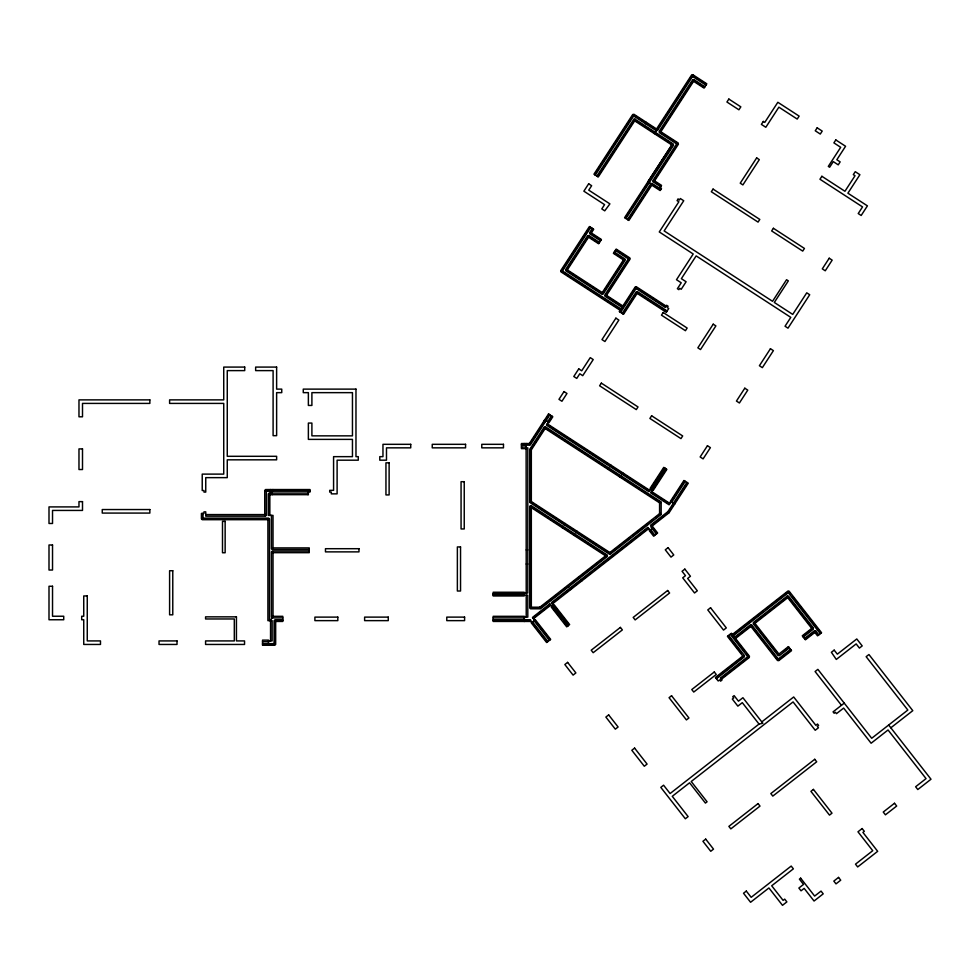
<?xml version="1.0" encoding="UTF-8"?>
<svg xmlns="http://www.w3.org/2000/svg" width="980" height="980" viewBox="0 0 980 980"><rect width="100%" height="100%" fill="white"/><g stroke="black" fill="none" stroke-linecap="round" stroke-linejoin="round"><path stroke-width="1.47" d="M270.468 620.634L272.22 617.118M634.085 115.309L595.301 175.053L593.966 174.183L632.761 114.452L645.992 123.039M633.644 121.018L597.592 176.547L594.627 174.624L633.852 114.219L657.225 129.397L656.355 130.72L632.994 115.542M590.07 226.956L560.928 271.84L620.757 310.685M562.03 271.607L590.744 227.397M654.432 133.672L692.321 75.338M590.94 232.101L593.035 228.879L589.421 226.539L560.695 270.737L621.173 310.023M692.983 75.779L657.458 130.487L656.122 129.63L691.647 74.921L706.372 84.464L704.448 87.416L692.689 79.784L659.087 131.553L678.454 144.121L654.15 181.533L652.827 180.675L677.119 143.264M566.905 270.566L588.98 236.548M659.748 131.969L693.362 80.213M660.41 132.41L694.024 80.642M625.277 218.075L672.096 145.971M625.938 218.516L673.591 145.163L635.751 120.589M627.58 219.569L650.904 183.64M628.241 219.998L651.577 184.056M653.489 181.104L676.176 146.179M652.227 184.497L628.903 220.439L624.615 217.646L672.255 144.293L647.952 181.717L659.246 189.042M660.52 189.875L661.476 188.393L660.153 187.523L661.108 186.053L654.763 181.925M601.818 293.24L623.893 259.222L625.216 260.092L603.141 294.098L565.582 269.696L587.657 235.69L599.049 243.089L601.389 239.475L590.671 232.505L589.813 233.84L600.532 240.811M628.768 258.181L604.758 295.164L623.096 307.059M605.432 295.593L629.87 257.948L616.187 249.067L613.407 253.355L624.125 260.325M606.093 296.021L630.103 259.051L615.759 249.729M543.557 423.066L529.764 444.32L521.458 444.32M544.378 421.817L549.18 414.418L552.132 416.341L549.057 421.082M531.344 448.362L545.358 426.766L660.802 501.736L659.932 503.071L544.5 428.101M619.936 311.946L621.614 309.349L561.797 270.505M621.822 309.031L623.525 306.409L605.861 294.931L604.991 296.254L622.655 307.732M623.893 305.834L636.302 286.724L666.106 306.091M545.591 427.856L531.209 450.028L529.874 449.159L544.255 426.998L608.556 468.759M620.597 312.375L636.535 287.826L635.212 286.956L619.274 311.505L623.549 314.298L637.576 292.714L636.253 291.844L622.214 313.429M622.888 313.857L637.343 291.611L667.147 310.954M562.373 527.804L563.243 526.481L607.367 555.133L606.51 556.456L530.107 506.844L530.976 505.509L563.243 526.481M564.296 524.839L565.166 523.516M608.127 469.42L608.997 468.097M610.05 466.468L610.92 465.132M574.207 535.472L575.064 534.149M576.13 532.532L576.987 531.197M619.96 477.113L620.83 475.778M621.884 474.149L622.753 472.826M664.403 467.815L648.895 491.691L546.411 425.149L548.384 422.111L545.431 420.187M665.065 468.244L651.443 489.241L650.108 488.371L663.742 467.374L666.18 468.967L650.671 492.842L669.083 504.798L684.591 480.923M685.253 481.364L671.631 502.36L670.295 501.491L683.93 480.494L687.543 482.834L673.909 503.843M673.138 505.031L668.483 512.185L666.155 514.01M674.681 504.124L669.156 512.626L667.833 511.756L686.894 482.417L688.217 483.275L674.571 504.259L671.055 501.772M645.563 123.713L646.433 122.378M651.872 489.522L665.518 468.538L666.853 469.408L653.207 490.392L650.867 488.665M567.567 585.55L539.637 607.38L540.617 608.629L607.429 556.42L606.449 555.17L567.567 585.55L568.547 586.799M558.747 593.451L540.139 607.992L529.751 608.004L529.751 506.17L531.332 506.17L531.332 608.004M561.075 591.638L568.057 586.175M570.274 584.448L578.065 578.359M579.168 577.502L606.938 555.795M621.896 544.108L609.879 553.504L530.535 501.981L530.535 449.6M624.309 542.234L630.312 537.542M632.725 535.656L653.145 519.694M655.559 517.82L660.361 514.059M653.354 534.529L647.768 527.375L551.471 602.614L552.451 603.864L648.736 528.624M553.1 602.345L561.087 596.097M563.378 594.309L570.225 588.956M571.34 588.086L592.091 571.879M594.48 570.005L632.713 540.139M635.101 538.277L648.245 528M652.19 524.925L663.827 515.823M531.944 622.447L534.725 620.279M553.7 605.456L552.022 606.755L550.295 604.538L532.998 618.049L550.037 639.867M649.985 530.229L652.766 528.061M654.211 535.644L657.617 532.985L652.19 526.04M734.657 633.68L763.359 611.251M765.748 609.389L788.471 591.638M788.949 592.263L732.758 636.167L731.778 634.918L787.981 591.014L790.321 594.015M733.947 637.698L750.558 624.726L751.538 625.975L734.927 638.96L732.991 636.473M736.813 636.473L742.742 631.843M745.119 629.993L749.859 626.281M765.564 614.007L753.191 623.672L778.157 655.62L779.406 654.64L754.441 622.692M767.904 612.182L788.496 596.11L813.461 628.058L802.755 636.412L804.923 639.193L815.005 631.328M715.927 678.074L744.555 655.706L728.704 635.42M716.417 678.699L744.408 656.821L743.44 655.571L715.437 677.45L718.205 680.99L719.602 679.899L720.582 681.149L721.966 680.071L720.386 678.05L748.389 656.183M720.876 678.675L749.504 656.318L731.484 633.252L727.454 636.4L743.306 656.686M721.366 679.299L749.369 657.433L746.172 653.342M783.265 651.639L788.863 647.266L791.032 650.046L777.557 660.581L750.423 625.84L751.672 624.86L778.806 659.601M815.495 631.953L805.425 639.817L804.445 638.568L814.515 630.704L818.153 635.346L821.546 632.688L789.084 591.148L787.834 592.128L820.297 633.668M759.022 724.061L742.301 702.66L737.854 706.139L732.317 699.058L733.714 697.968L732.734 696.719L734.118 695.629L738.467 701.19L742.914 697.711L762.881 723.277L759.022 724.061L670.1 793.543L663.583 785.201L660.802 787.369L685.339 818.778L688.119 816.597L672.268 796.311L689.565 782.8L705.416 803.086L707.082 801.787L691.231 781.501L793.077 701.925L815.225 730.272L818.423 727.773L817.332 726.388L818.582 725.408L817.504 724.024L815.838 725.323L793.69 696.976L761.803 721.893M844.245 703.126L833.061 711.86L834.152 713.256L835.401 712.276L836.479 713.661L843.645 708.075L871.11 743.232L888.052 729.978L926.051 778.61L915.626 786.756L917.795 789.537L931 779.223L888.664 725.029M890.832 727.809L912.784 710.659L868.929 654.53L866.149 656.698L907.835 710.047L871.71 738.271L817.871 669.365L815.091 671.533L841.465 705.294M521.458 445.116L529.764 445.116L529.764 443.524L521.458 443.524L521.458 448.644L526.125 448.644M521.458 447.052L526.125 447.052M526.223 447.848L527.804 447.848L527.804 593.047L524.19 593.047M309.962 490.331L264.735 490.343L264.735 515.382L266.315 515.382L266.315 490.343M309.962 491.139L265.531 491.139L265.531 489.547L309.962 489.547L309.962 492.095L308.369 492.095L308.369 494.667L269.047 494.667M308.369 493.075L269.047 493.075L269.047 515.37M205.751 514.586L265.531 514.586L265.531 516.178L205.751 516.178L205.751 511.842L203.987 511.842L203.987 513.434L201.427 513.434L201.427 518.91L269.488 518.91L269.488 620.646M202.223 518.114L268.704 518.114L268.704 519.694L202.223 519.694L202.223 513.434M309.251 549.498L272.22 549.498L272.22 547.906L309.251 547.906L309.251 552.671L272.22 552.671L272.22 551.091L309.251 551.091M526.223 549.927L527.804 549.927M529.751 549.927L531.332 549.927M526.223 564.027L527.804 564.027M529.751 564.027L531.332 564.027M493.161 593.843L524.19 593.843L524.19 592.251L493.161 592.251L493.161 595.963L524.19 595.963L524.19 594.37L493.161 594.37M493.161 595.166L527.804 595.166L527.804 617.118L524.19 617.118M530.535 607.208L540.127 607.208L540.127 608.801L530.535 608.801L530.535 506.182M282.804 617.915L272.22 617.915L272.22 616.322L282.804 616.322L282.804 621.443L274.865 621.443M493.161 617.915L524.374 617.915M282.804 619.85L274.865 619.85L274.865 645.244L262.53 645.244L262.53 640.124L268.52 640.124L268.52 645.244M493.161 619.85L530.535 619.85L530.535 621.443L493.161 621.443L493.161 616.322L524.374 616.322L524.374 621.443M282.804 620.634L274.082 620.646L274.082 644.448M493.161 620.634L530.535 620.634L547.257 642.035M268.52 640.92L272.134 640.92L272.134 620.646L267.908 620.646L267.908 518.91M262.53 641.716L268.52 641.716M262.53 643.652L274.865 643.652M262.53 644.448L275.662 644.448L275.662 620.646M587.89 236.78L598.621 243.751L599.49 242.415L588.747 235.457L565.815 270.799L602.051 294.331L624.983 258.99L614.264 252.032M647.192 123.823L655.596 129.274M592.63 234.71L600.973 240.137M615.318 250.402L629.001 259.284M613.835 252.693L623.366 258.879M637.11 288.206L665.665 306.74M635.444 288.059L665.236 307.414L666.633 305.27L668.103 306.226L667.245 307.561L668.728 308.516L666.278 312.289L636.486 292.947M638.152 293.081L666.706 311.628M566.673 269.463L602.908 293.008M547.281 423.813L649.764 490.368M651.541 491.507L669.952 503.463M546.852 424.475L610.479 465.794M611.667 466.566L649.323 491.029M651.1 492.18L669.511 504.137M609.744 469.53L659.111 501.589M531.785 506.991L574.635 534.811M575.873 535.619L605.701 554.986M569.735 588.331L570.715 589.58M549.413 640.357L533.99 620.622L535.239 619.642L550.662 639.377L546.632 642.525L531.221 622.79L532.471 621.81L547.881 641.545M792.183 596.379L807.949 616.567M809.798 618.931L820.934 633.178M788.79 597.776L811.906 627.359M787.234 597.077L812.212 629.038M754.747 624.37L761.215 632.651M763.065 635.016L767.695 640.932M769.545 643.309L778.794 655.142M751.979 626.551L765.086 643.321M766.948 645.722L777.25 658.891M656.992 533.475L650.536 525.207L668.005 511.56L668.985 512.81L650.941 527.007L656.367 533.953M735.343 639.487L744.371 651.026M730.235 634.232L748.255 657.298M728.079 635.91L741.125 652.619M578.678 576.877L579.658 578.127M580.846 579.658L581.826 580.907M551.961 603.239L568.094 623.893M568.376 625.546L552.965 605.812L554.215 604.832L569.625 624.566L566.71 626.845L551.299 607.11L552.548 606.142L567.959 625.865M552.83 607.784L561.895 619.385M563.708 621.712L567.334 626.355M526.125 443.524L526.223 593.047M526.223 595.166L526.223 617.118M524.19 443.524L524.19 445.116M524.19 619.85L524.19 621.443M308.014 493.075L308.014 494.667M272.93 489.547L272.93 491.139M272.22 490.331L272.22 494.667M271.436 515.382L271.436 548.702L273.016 548.702L273.016 515.382L268.263 515.382L268.263 493.871L270.468 493.859L270.468 489.547M270.554 620.646L270.554 640.92M270.468 643.652L270.468 645.244M269.843 493.871L269.843 515.382M203.019 513.434L203.019 518.91M592.361 228.438L589.58 232.738L590.903 233.608L593.696 229.308L592.361 228.438M651.994 183.407L651.136 184.73L660.091 190.537L660.961 189.201L651.994 183.407M548.506 413.989L543.716 421.388L545.052 422.257L549.841 414.846L548.506 413.989M588.674 183.787L583.872 191.186L604.574 204.636L601.793 208.924L604.746 210.835L609.903 203.877L588.747 190.145L591.638 185.71L588.674 183.787M633.803 119.327L596.93 176.106L598.266 176.976L635.126 120.197L633.803 119.327M634.893 119.095L634.036 120.43L672.488 145.395L673.346 144.06L634.893 119.095M692.75 74.676L691.88 76.011L705.931 85.125L706.801 83.802L692.75 74.676M660.177 131.32L659.32 132.643L677.352 144.354L678.221 143.019L660.177 131.32M653.917 180.443L653.06 181.778L660.679 186.714L661.537 185.379L653.917 180.443M728.851 99.066L726.927 102.018L738.908 109.797L740.831 106.845L728.851 99.066M678.038 199.148L677.082 200.631L678.858 201.782L659.27 231.942L693.203 253.992L676.494 279.716L681.223 282.791L677.388 288.708L678.858 289.664L679.728 288.328L681.21 289.296L686.11 281.75L681.37 278.675L696.155 255.903L790.799 317.373L785.041 326.242L787.994 328.165L809.701 294.735L806.748 292.824L792.722 314.409L774.31 302.453L788.337 280.868L786.56 279.716L772.534 301.301L664.146 230.913L683.734 200.741L680.328 198.536L679.373 200.018L678.038 199.148M544.758 419.746L529.102 443.891L530.425 444.749L546.081 420.616L544.758 419.746M564.015 391.571L558.968 399.338L561.932 401.261L566.967 393.495L564.015 391.571M578.751 368.872L573.802 376.491L576.767 378.415L579.793 373.76L582.745 375.671L593.219 359.562L590.254 357.639L581.704 370.795L578.751 368.872M551.471 415.912L547.624 421.829L548.959 422.699L552.806 416.77L551.471 415.912M615.893 318.157L601.977 339.595L604.93 341.518L618.858 320.068L615.893 318.157M713.06 189.091L711.333 191.749L758.067 222.105L759.794 219.434L713.06 189.091M763.31 121.434L761.386 124.399L765.821 127.278L778.88 107.163L797.218 119.07L799.141 116.118L777.838 102.288L764.78 122.39L763.31 121.434M601.352 383.131L599.613 385.789L636.289 409.603L638.017 406.945L601.352 383.131M530.976 501.319L530.107 502.642L609.45 554.166L610.32 552.83L530.976 501.319M756.658 157.903L740.231 183.186L742.889 184.914L759.316 159.63L756.658 157.903M663.191 312.498L661.463 315.156L685.424 330.713L687.152 328.055L663.191 312.498M817.173 127.829L815.262 130.781L820.285 134.052L822.208 131.1L817.173 127.829M651.627 415.777L649.899 418.448L680.953 438.611L682.68 435.953L651.627 415.777M773.392 228.279L771.664 230.937L802.718 251.101L804.445 248.442L773.392 228.279M713.22 324.172L697.858 347.827L700.516 349.554L715.878 325.899L713.22 324.172M835.817 139.932L833.894 142.884L840.693 147.306L828.308 166.38L829.631 167.249L833.282 161.627L838.243 164.848L840.154 161.884L836.834 159.728L845.569 146.265L835.817 139.932M821.877 176.29L819.954 179.242L862.535 206.903L858.223 213.554L861.175 215.478L867.423 205.861L847.896 193.195L859.901 174.71L855.246 171.684L853.323 174.636L855.026 175.739L844.944 191.272L821.877 176.29M707.45 445.729L700.149 456.962L703.101 458.885L710.402 447.64L707.45 445.729M744.8 388.202L736.446 401.065L739.41 402.988L747.764 390.126L744.8 388.202M770.439 348.721L759.402 365.724L762.354 367.647L773.404 350.632L770.439 348.721M829.215 258.218L822.306 268.863L825.258 270.786L832.167 260.141L829.215 258.218M693.791 79.552L692.921 80.874L704.02 88.09L704.877 86.754L693.791 79.552M815.63 630.838L814.38 631.818L817.528 635.836L818.778 634.856L815.63 630.838M659.883 513.434L609.401 552.879L610.369 554.129L660.851 514.684L659.883 513.434M549.792 603.901L532.495 617.424L533.475 618.674L550.772 605.15L549.792 603.901M650.5 529.592L649.25 530.572L653.587 536.121L654.836 535.154L650.5 529.592M668.066 547.649L665.285 549.817L670.994 557.118L673.762 554.937L668.066 547.649M684.836 569.111L682.056 571.291L685.486 575.664L682.705 577.832L694.538 592.974L697.319 590.805L687.654 578.445L690.435 576.265L684.836 569.111M567.616 662.37L564.848 664.55L573.092 675.11L575.873 672.929L567.616 662.37M620.401 627.396L591.222 650.193L593.182 652.705L622.361 629.907L620.401 627.396M667.649 590.499L633.19 617.412L635.138 619.911L669.597 592.998L667.649 590.499M710.561 607.759L707.781 609.928L723.522 630.079L726.303 627.911L710.561 607.759M608.654 714.898L605.873 717.066L615.318 729.157L618.098 726.989L608.654 714.898M787.381 595.963L753.326 622.557L754.306 623.807L788.349 597.224L787.381 595.963M671.557 695.739L669.058 697.687L686.417 719.92L688.928 717.973L671.557 695.739M714.298 671.962L691.782 689.553L693.742 692.052L716.245 674.473L714.298 671.962M634.599 748.108L631.818 750.276L644.301 766.25L647.082 764.082L634.599 748.108M812.346 627.923L802.277 635.787L803.257 637.037L813.327 629.172L812.346 627.923M790.554 649.434L777.691 659.467L778.671 660.716L791.522 650.683L790.554 649.434M834.176 650.132L831.395 652.3L836.295 659.442L856.165 643.909L859.423 648.086L862.204 645.906L856.777 638.96L837.324 654.162L834.176 650.132M705.698 839.113L702.93 841.281L710.745 851.289L713.514 849.121L705.698 839.113M758.055 803.588L728.875 826.385L730.823 828.884L760.002 806.087L758.055 803.588M814.735 759.292L770.831 793.592L772.791 796.103L816.695 761.791L814.735 759.292M813.425 789.402L810.926 791.362L829.497 815.115L831.995 813.167L813.425 789.402M746.307 891.077L743.526 893.245L750.582 902.274L768.92 887.954L782.493 905.324L786.867 901.894L784.698 899.126L783.094 900.363L771.701 885.773L793.371 868.844L791.203 866.063L751.182 897.325L746.307 891.077M862.13 828.553L857.966 831.8L872.727 850.701L855.503 864.164L857.672 866.945L877.676 851.314L862.914 832.412L864.311 831.322L862.13 828.553M894.507 803.257L883.25 812.053L885.43 814.821L896.676 806.038L894.507 803.257M800.648 878.154L799.398 879.134L803.527 884.413L798.872 888.052L801.04 890.82L804.164 888.382L814.049 901.024L823.212 893.858L821.044 891.09L814.649 896.075L800.648 878.154M838.549 877.406L833.821 881.094L836.001 883.874L840.717 880.187L838.549 877.406M788.386 646.641L778.292 654.505L779.272 655.755L789.353 647.89L788.386 646.641M244.718 367.084L223.734 367.084L223.734 399.877L169.601 399.877L169.601 403.405L223.734 403.405L223.734 474.112L202.223 474.112L202.223 490.515L203.987 490.515L203.987 492.095L205.751 492.095L205.751 477.64L227.262 477.64L227.262 459.828L276.63 459.828L276.63 456.3L227.262 456.3L227.262 370.612L244.718 370.612L244.718 367.084M276.63 367.084L255.645 367.084L255.645 370.612L273.102 370.612L273.102 435.671L276.63 435.671L276.63 392.649L281.75 392.649L281.75 389.121L276.63 389.121L276.63 367.084M355.973 389.121L303.261 389.121L303.261 392.649L308.369 392.649L308.369 405.438L311.897 405.438L311.897 392.649L352.457 392.649L352.457 435.855L311.897 435.855L311.897 423.066L308.369 423.066L308.369 439.383L352.457 439.383L352.457 456.656L333.58 456.656L333.58 490.331L329.709 490.331L329.709 492.095L331.289 492.095L331.289 493.859L337.108 493.859L337.108 460.184L358.276 460.184L358.276 456.656L355.973 456.656L355.973 389.121M149.854 399.877L78.976 399.877L78.976 416.806L82.504 416.806L82.504 403.405L149.854 403.405L149.854 399.877M410.73 444.32L382.96 444.32L382.96 456.656L379.787 456.656L379.787 460.184L386.488 460.184L386.488 447.848L410.73 447.848L410.73 444.32M465.561 444.32L432.241 444.32L432.241 447.848L465.561 447.848L465.561 444.32M503.475 444.32L481.78 444.32L481.78 447.848L503.475 447.848L503.475 444.32M82.504 448.901L78.976 448.901L78.976 469.53L82.504 469.53L82.504 448.901M531.332 449.587L529.751 449.587L529.751 501.981L531.332 501.981L531.332 449.587M389.121 462.83L385.949 462.83L385.949 494.925L389.121 494.925L389.121 462.83M464.238 481.695L461.066 481.695L461.066 528.955L464.238 528.955L464.238 481.695M82.504 501.625L78.976 501.625L78.976 506.905L49 506.905L49 523.479L52.528 523.479L52.528 510.433L82.504 510.433L82.504 501.625M661.157 502.397L659.577 502.397L659.577 514.059L661.157 514.059L661.157 502.397M149.854 509.551L102.251 509.551L102.251 513.079L149.854 513.079L149.854 509.551M225.143 521.372L222.497 521.372L222.497 552.757L225.143 552.757L225.143 521.372M52.528 544.99L49 544.99L49 570.029L52.528 570.029L52.528 544.99M460.539 546.938L457.366 546.938L457.366 591.014L460.539 591.014L460.539 546.938M358.974 548.702L325.47 548.702L325.47 551.875L358.974 551.875L358.974 548.702M273.016 551.875L271.436 551.875L271.436 617.118L273.016 617.118L273.016 551.875M172.774 570.74L169.601 570.74L169.601 614.815L172.774 614.815L172.774 570.74M52.528 586.26L49 586.26L49 619.752L63.725 619.752L63.725 616.236L52.528 616.236L52.528 586.26M87.257 595.95L83.741 595.95L83.741 616.236L81.708 616.236L81.708 619.752L83.741 619.752L83.741 644.448L100.487 644.448L100.487 640.92L87.257 640.92L87.257 595.95M236.437 616.849L205.579 616.849L205.579 618.968L234.318 618.968L234.318 640.92L205.579 640.92L205.579 644.448L244.547 644.448L244.547 640.92L236.437 640.92L236.437 616.849M337.818 617.118L314.899 617.118L314.899 620.634L337.818 620.634L337.818 617.118M388.252 617.118L364.621 617.118L364.621 620.634L388.252 620.634L388.252 617.118M464.594 617.118L446.782 617.118L446.782 620.634L464.594 620.634L464.594 617.118M177.013 640.92L159.03 640.92L159.03 644.448L177.013 644.448L177.013 640.92"/></g></svg>
